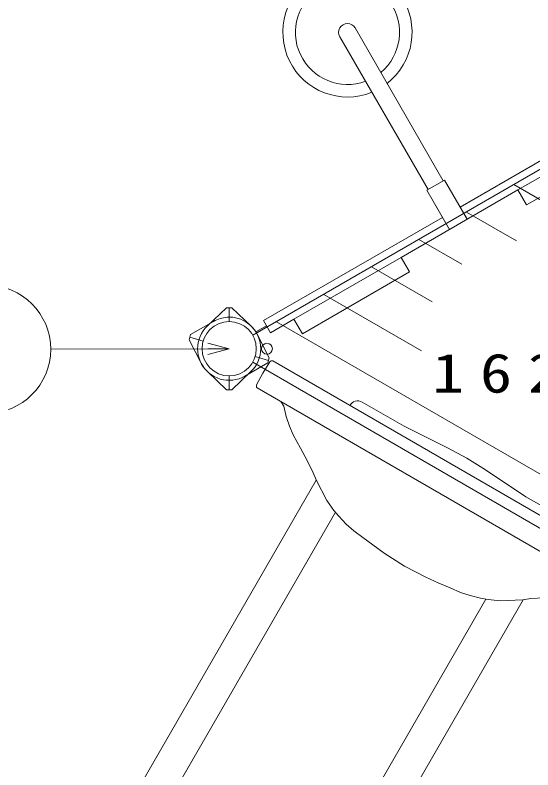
# Model space of a CAD drawing. Units: millimetres on the paper. Extents: x 0 to 420, y -594 to 297.
# Drawn here: x 100.71 to 124.95, y 176.83 to 212.13 of the extents above; entities that cross this region are included whole.
import ezdxf

# ---------------------------------------------------------------- set-up
doc = ezdxf.new("R2010")
doc.units = ezdxf.units.MM
for name, color, linetype, lineweight in [('2D', 7, 'Continuous', 13), ('AM_5', 7, 'Continuous', 13), ('TEXT', 7, 'Continuous', 13)]:
    doc.layers.add(name, color=color, linetype=linetype, lineweight=lineweight)
doc.styles.add('ＭＳ ゴシック', font='')
doc.styles.get('ＭＳ ゴシック').set_extended_font_data('MS Gothic')

msp = doc.modelspace()

# ---------------------------------------------------------------- linework, layer by layer
at = {"layer": '2D'}
for p, q in [((116.627, 211.527), (120.755, 204.379)), ((120.04, 203.966), (115.913, 211.115)), ((130.751, 208.081), (111.834, 197.159)), ((121.54, 203.147), (129.937, 207.995)), ((129.28, 206.858), (124.248, 203.952)), ((129.684, 206.158), (124.652, 203.252)), ((119.984, 203.934), (120.81, 204.411)), ((120.81, 204.411), (121.826, 202.651)), ((120.81, 204.411), (121.869, 202.578)), ((131.851, 199.704), (124.062, 204.201)), ((124.248, 203.952), (118.778, 200.794)), ((121, 202.174), (119.984, 203.934)), ((121.042, 202.101), (119.984, 203.934)), ((124.652, 203.252), (124.248, 203.952)), ((112.345, 197.838), (120.714, 202.67)), ((124.18, 201.565), (121.838, 202.917)), ((121.619, 200.475), (119.614, 201.633)), ((118.778, 200.794), (113.767, 197.901)), ((118.778, 200.794), (119.169, 200.116)), ((120.227, 198.711), (117.39, 200.349)), ((119.169, 200.116), (114.159, 197.223)), ((119.733, 196.428), (115.166, 199.064)), ((110.607, 198.445), (109.715, 197.592)), ((110.861, 198.445), (110.607, 198.445)), ((110.734, 197.794), (110.734, 198.445)), ((111.753, 197.592), (110.861, 198.445)), ((108.928, 197.191), (109.999, 197.804)), ((112.673, 197.27), (112.345, 197.838)), ((113.767, 197.901), (112.673, 197.27)), ((131.851, 186.863), (112.942, 197.78)), ((114.159, 197.223), (113.767, 197.901)), ((112.482, 197.601), (111.985, 197.314)), ((112.513, 197.548), (112.022, 197.265)), ((108.856, 196.947), (108.928, 197.191)), ((108.892, 197.069), (109.516, 196.884)), ((112.047, 197.199), (112.612, 196.101)), ((109.421, 195.849), (108.856, 196.947)), ((112.576, 195.98), (111.952, 196.164)), ((112.612, 196.101), (112.54, 195.858)), ((130.342, 185.81), (112.771, 195.954)), ((112.54, 195.858), (111.469, 195.244)), ((111.834, 195.889), (130.751, 184.967)), ((112.31, 195.381), (112.636, 195.912)), ((109.715, 195.456), (110.607, 194.603)), ((110.734, 195.254), (110.734, 194.603)), ((110.861, 194.603), (111.753, 195.456)), ((112.019, 194.832), (112.31, 195.381)), ((110.607, 194.603), (110.861, 194.603)), ((112.046, 194.694), (129.61, 184.553)), ((113.158, 194.055), (113.299, 193.844)), ((113.299, 193.844), (113.394, 193.352)), ((116.958, 194.029), (118.917, 192.898)), ((113.394, 193.352), (113.551, 192.905)), ((113.551, 192.905), (113.726, 192.495)), ((118.917, 192.898), (120.944, 191.89)), ((113.726, 192.495), (114.066, 191.878)), ((114.066, 191.878), (114.392, 191.262)), ((120.944, 191.89), (121.858, 191.408)), ((121.858, 191.408), (122.733, 190.857)), ((114.392, 191.262), (114.672, 190.721)), ((114.672, 190.721), (114.813, 190.364)), ((122.733, 190.857), (124.622, 189.605)), ((91.036, 149.199), (114.809, 190.374)), ((114.813, 190.364), (115.302, 189.427)), ((124.622, 189.605), (126.578, 188.475)), ((115.302, 189.427), (115.63, 188.962)), ((115.704, 188.876), (92.176, 148.124)), ((115.63, 188.962), (115.864, 188.688)), ((115.864, 188.688), (116.216, 188.326)), ((116.216, 188.326), (116.57, 188.008)), ((116.57, 188.008), (116.992, 187.69)), ((116.992, 187.69), (117.453, 187.353)), ((117.453, 187.353), (117.994, 186.966)), ((117.994, 186.966), (118.941, 186.354)), ((119.943, 185.84), (118.941, 186.354)), ((120.549, 185.565), (119.943, 185.84)), ((121.071, 185.335), (120.549, 185.565)), ((121.558, 185.128), (121.071, 185.335)), ((122.01, 184.981), (121.558, 185.128)), ((122.743, 184.812), (99.215, 144.06)), ((124.488, 184.786), (100.715, 143.611)), ((122.5, 184.857), (122.01, 184.981)), ((122.854, 184.792), (122.5, 184.857)), ((123.421, 184.74), (122.854, 184.792)), ((124.477, 184.785), (123.421, 184.74)), ((124.856, 184.841), (124.477, 184.785)), ((125.465, 184.869), (124.856, 184.841))]:
    msp.add_line(p, q, dxfattribs=at)
for centre, radius in [((110.734, 196.524), 1.27), ((110.734, 196.524), 1.27), ((110.734, 196.524), 1.27), ((110.734, 196.524), 1.27), ((112.503, 196.524), 0.254)]:
    msp.add_circle(centre, radius, dxfattribs=at)
for centre, radius, start, end in [((116.27, 211.321), 3.024, 307.8417, 292.1601), ((116.27, 211.321), 2.436, 309.7547, 290.254), ((116.27, 211.321), 0.413, 30, 210), ((110.734, 196.524), 1.476, 93.6559, 119.8668), ((110.764, 196.624), 1.379, 51.9118, 95.1481), ((110.734, 196.524), 1.476, 27.1931, 53.4039), ((110.734, 196.524), 1.476, 133.6632, 226.3368), ((110.734, 196.524), 1.476, 313.6687, 46.3313), ((112.724, 195.867), 0.0987, 61.8349, 153.0041), ((110.734, 196.524), 1.476, 207.1986, 299.8613), ((112.107, 194.777), 0.103, 147.7432, 234.2003), ((116.749, 193.665), 0.419, 60.154, 150.9881)]:
    msp.add_arc(centre, radius, start, end, dxfattribs=at)
at = {"layer": 'AM_5'}
for p, q in [((110.734, 196.524), (109.733, 196.79)), ((102.382, 196.507), (109.734, 196.522)), ((109.734, 196.522), (110.734, 196.524)), ((109.735, 196.254), (110.734, 196.524))]:
    msp.add_line(p, q, dxfattribs=at)
msp.add_circle((99.383, 196.501), 3, dxfattribs=at)

# ---------------------------------------------------------------- texts
at = {"layer": 'TEXT', "insert": (120.229, 194.441), "char_height": 1.833, "attachment_point": 7, "style": 'ＭＳ ゴシック'}
msp.add_mtext('\\T1.5;\\W1.2;1625', dxfattribs=at)

doc.saveas('drawing.dxf')
